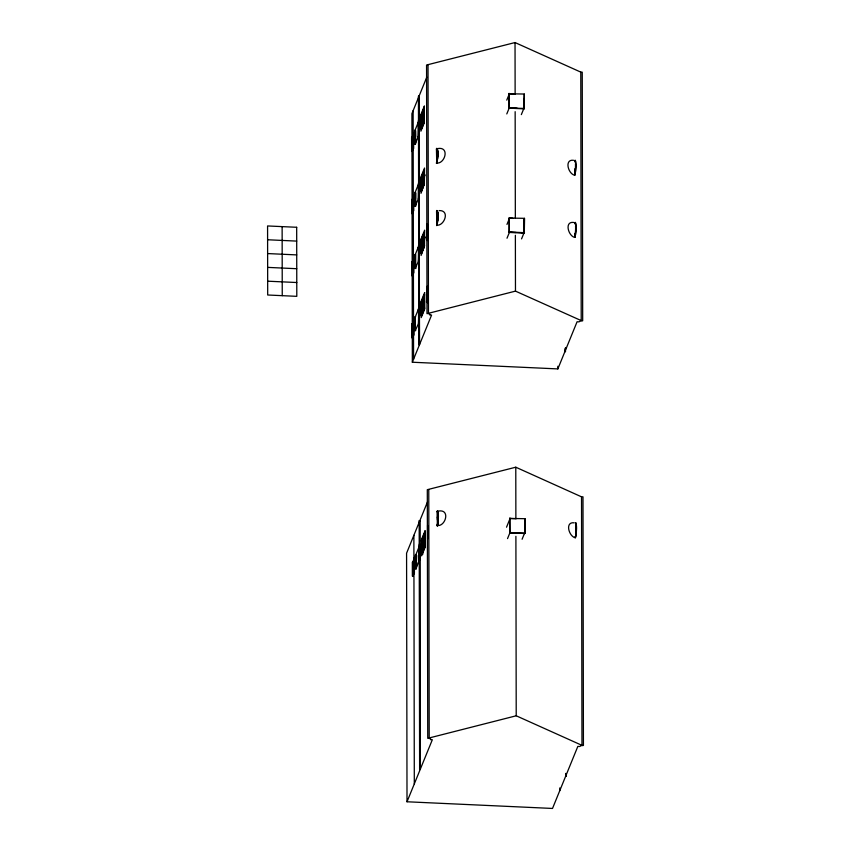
<?xml version="1.0" encoding="UTF-8"?>
<svg xmlns="http://www.w3.org/2000/svg" width="851" height="851" viewBox="0 0 851 851"><rect width="100%" height="100%" fill="white"/><g stroke="black" fill="none" stroke-linecap="round" stroke-linejoin="round"><path stroke-width="1.28" d="M576.074 528.343L576.063 529.003A6.904 0.894 -87.4 0 1 575.882 532.566L575.829 533.205M580.786 72.112L582.244 72.175L582.68 320.753L582.041 320.965L515.472 291.127L427 313.679L426.564 65.027L515.036 42.55L580.786 72.112L581.222 320.689L578.903 321.848L577.084 321.763L557.841 368.909L412.341 362.228L411.916 113.651L426.787 77.186M581.531 496.835L515.78 467.21L427.308 489.687L427.745 738.328L516.217 715.787L582.595 745.625L583.424 745.412L582.988 496.835L581.531 496.835L581.967 745.348L579.648 746.497L577.829 746.423L552.512 808.45L407.012 801.77L406.576 553.193L427.532 501.845M437.563 220.973L437.616 220.345A6.904 0.894 -87.4 0 0 437.808 216.771L437.808 216.122L436.935 218.271L437.446 221.973A6.904 0.894 -87.4 0 1 436.999 224.366L436.935 224.558A7.127 0.925 -87.4 0 1 436.871 224.941M437.446 517.748L437.957 512.036A6.904 0.894 -87.4 0 0 437.499 511.866L437.499 511.866M437.978 522.333L437.446 519.163M575.148 171.094L575.074 171.689A6.904 0.894 -87.4 0 1 574.861 173.061M575.255 233.238L575.18 233.834A6.904 0.894 -87.4 0 1 574.851 235.77M575.712 534.194L575.787 533.598M418.032 122.927L418.788 119.119L418.852 120.214A24.977 3.255 -87.4 0 1 418.883 135.394L415.011 144.181L414.99 130.373L418.032 122.927A19.094 2.489 -87.4 0 1 418.054 136.734M418.139 185.071L418.894 181.263L418.969 182.359A24.977 3.255 -87.4 0 1 418.99 197.538L415.128 206.325L415.097 192.517L418.139 185.071A19.094 2.489 -87.4 0 1 418.16 198.889M418.245 247.215L419 243.407L419.075 244.503A24.977 3.255 -87.4 0 1 419.096 259.683L415.235 268.469L415.214 254.662L418.245 247.215A19.094 2.489 -87.4 0 1 418.266 261.034M418.352 309.36L419.107 305.552L419.181 306.658A24.977 3.255 -87.4 0 1 419.213 321.827L415.341 330.613L415.32 316.806L418.352 309.36A19.094 2.489 -87.4 0 1 418.384 323.178M418.777 547.587L419.532 543.768L419.596 544.874A24.977 3.255 -87.4 0 1 419.628 560.043L415.756 568.84L415.735 555.033L418.777 547.587A19.094 2.489 -87.4 0 1 418.798 561.394M424.426 175.763L424.66 174.689L424.426 177.423M424.532 237.908L424.766 236.833L424.543 239.567M424.426 176.114L424.755 174.944M424.532 238.259L424.872 237.089M436.818 162.413L436.882 162.222A6.904 0.894 -87.4 0 0 437.01 161.764M437.457 524.918L437.52 524.737A6.904 0.894 -87.4 0 0 437.871 523.057M575.255 536.598L575.191 536.779A7.127 0.925 -87.4 0 1 575.138 537.162L575.425 537.8A7.787 1.011 -87.4 0 0 576.489 528.333A7.787 1.011 -87.4 0 0 575.542 522.876M424.213 121.597L421.085 129.299L421.064 115.481L424.106 108.045L424.128 121.853M421.213 115.491L424.245 108.045M421.277 115.757L424.192 108.609M424.149 108.992L421.756 115.959M421.288 122.044L424.16 114.715M421.288 122.459L424.202 115.311M424.16 115.683L421.766 122.65M424.17 121.416L421.777 128.384M424.277 121.863L420.777 129.331L420.777 115.47L421.298 129.15M421.319 177.636L424.362 170.189M421.383 177.902L424.298 170.753M421.426 178.082L424.255 171.136M421.394 184.188L424.266 176.859M421.394 184.603L424.309 177.455M421.436 184.773L424.266 177.827M421.447 190.507L424.277 183.561M424.319 183.742L421.202 191.443L421.171 177.636L424.213 170.189L424.234 183.997M424.436 183.497L421 193.315L420.968 176.742L424.532 168.009L424.383 184.007L421.341 191.443L420.883 177.614L420.883 191.475L421.405 191.294M427.053 224.919L427.564 224.749L427.096 238.684M421.511 253.438L420.968 239.812L424.468 232.334M421.49 240.046L424.404 232.897M421.532 240.227L424.372 233.28M421.5 246.333L424.372 239.003M421.5 246.747L424.415 239.599M421.543 246.918L424.383 239.971M421.553 252.651L424.394 245.705M424.426 245.886L421.309 253.587L421.288 239.78L424.319 232.334L424.351 246.141M424.553 245.641L421.107 255.46L421.075 238.886L424.649 230.153L424.489 246.152L421.458 253.587L421.373 239.727M421.543 301.924L424.575 294.478M421.596 302.19L424.521 295.042M421.639 302.371L424.479 295.425M508.941 93.791L524.259 94.035L524.099 108.854L508.972 108.151L508.941 93.791L513.983 94.025M421.607 308.477L424.489 301.148M421.617 308.892L424.532 301.743M506.77 100.131L509.238 94.078M421.649 309.062L424.489 302.116M421.66 314.796L424.5 307.849M424.543 308.03L421.415 315.732L421.394 301.924L424.436 294.478L424.458 308.285M424.596 308.296L421.564 315.732L421.107 301.903L421.107 315.764L421.628 315.583M508.972 108.151L524.28 108.407M506.792 113.938L509.26 107.896L509.121 93.344M412.341 362.228L431.585 315.083L429.766 314.998L430.021 314.381L428.457 313.679L428.021 65.102M524.259 94.035L524.099 108.854M521.344 114.608L523.812 108.556L523.79 98.514M509.164 218.079L524.471 218.324L524.322 233.142L509.185 232.44L509.164 218.079L512.94 218.25M506.983 224.419L509.451 218.367M509.185 232.44L509.345 217.633M507.005 238.227L509.472 232.185L516.089 232.483M524.471 218.324L524.322 233.142M521.557 238.897L524.025 232.844L524.003 219.037M427.574 525.29L427.617 539.055M423 554.001L421.83 553.948L421.809 540.14L424.851 532.694L424.872 546.512M422.043 553.81L421.5 540.172L424.989 532.705M424.936 533.269L422.064 540.587L422.064 546.321M422.032 546.693L424.904 539.374M422.032 547.108L424.947 539.97M424.904 540.342L422.075 547.289L422.085 553.022L424.915 546.076M421.83 553.948L424.957 546.246M425.021 546.512L421.979 553.958L421.905 540.098M509.685 518.45L525.003 518.695L524.844 533.503L509.717 532.811L509.685 518.45L514.727 518.674M506.526 527.205L509.983 518.738M509.717 532.811L525.024 533.056M507.536 538.598L510.004 532.545L509.866 518.004M407.012 801.77L432.329 739.742L430.51 739.657L430.766 739.04L429.202 738.328L428.766 489.75M525.003 518.695L524.844 533.503M522.088 539.257L524.556 533.215M436.903 211.633L436.967 211.505A6.904 0.894 -87.4 0 1 437.425 211.676L436.935 217.856L437.797 215.08A6.904 0.894 -87.4 0 0 437.605 212.442L437.542 212.112M564.968 348.782L564.926 351.537L565.532 351.516L564.968 351.442M565.67 776.197L566.277 776.165L565.713 776.091L565.713 773.431M415.511 144.053L414.554 144.213L414.533 130.405L415.49 130.246L415.448 144.202M415.618 206.197L414.692 206.304L414.639 192.549L415.596 192.39L415.565 206.346M415.735 268.342L414.777 268.501L414.756 254.694L415.703 254.534L415.671 268.49M416.256 568.713L415.32 568.819L415.277 555.054L416.235 554.905L416.192 568.862M436.765 163.413L436.446 149.18A7.34 0.957 -87.4 0 1 437.467 153.606A7.34 0.957 -87.4 0 1 436.467 162.988C444.828 164.456 450.136 146.457 437.882 148.542M436.871 225.558L436.552 211.325A7.34 0.957 -87.4 0 1 437.584 215.75A7.34 0.957 -87.4 0 1 436.584 225.132C444.062 226.557 450.573 210.112 439.116 210.58M437.403 525.929L437.084 511.685A7.34 0.957 -87.4 0 1 438.105 516.11A7.34 0.957 -87.4 0 1 437.106 525.492C445.467 526.96 450.775 508.962 438.52 511.047M419.181 520.865L419.788 520.833L420.224 769.421L419.617 769.442L419.181 520.865L419.745 520.94L419.649 769.538M412.363 137.554L411.586 137.617L411.618 151.425L412.384 151.361M412.469 199.698L411.724 199.708L411.724 213.569L412.49 213.505M412.575 261.842L411.81 261.906L411.831 275.713L412.597 275.65M415.628 316.774L414.863 316.838L414.884 330.645L415.65 330.582M413.107 562.203L412.331 562.266L412.363 576.084L413.129 576.01M509.26 107.896L517.195 108.258M421.064 115.481L422.234 115.545M436.446 149.18L436.733 149.191A7.34 0.957 -87.4 0 1 437.744 152.318A7.34 0.957 -87.4 0 1 437.148 161.52M436.467 162.988L436.765 162.998A7.34 0.957 -87.4 0 0 437.02 162.126M573.606 160.307C564.032 158.946 568.138 174.008 574.787 175.285A7.787 1.011 -87.4 0 0 575.85 165.828A7.787 1.011 -87.4 0 0 574.904 160.371M436.552 211.325L436.85 211.335A7.34 0.957 -87.4 0 1 437.861 214.877A7.34 0.957 -87.4 0 1 437.137 224.27M436.584 225.132L436.871 225.143A7.34 0.957 -87.4 0 0 436.999 224.76M509.366 231.993L524.503 232.695M521.386 232.727L524.025 232.844M574.904 237.014L574.904 237.429A7.787 1.011 -87.4 0 0 575.957 227.483A7.787 1.011 -87.4 0 0 574.872 222.792L574.872 223.207A7.34 0.957 -87.4 0 1 575.904 227.632A7.34 0.957 -87.4 0 1 574.904 237.014L574.904 237.429M267.597 239.759L296.701 241.099M267.629 253.566L296.722 254.906M267.65 267.384L296.744 268.714M267.671 281.192L296.776 282.521M437.084 511.685L437.371 511.696A7.34 0.957 -87.4 0 1 438.361 514.419A7.34 0.957 -87.4 0 1 437.903 523.344M437.106 525.492L437.393 525.514A7.34 0.957 -87.4 0 0 437.786 524.035M510.004 532.545L517.94 532.907M575.67 523.163A7.34 0.957 -87.4 0 1 576.425 528.918A7.34 0.957 -87.4 0 1 575.425 537.385L575.138 537.375A7.34 0.957 -87.4 0 0 575.393 536.492M421.809 540.14L422.979 540.194M416.713 555.512L416.426 561.235M416.724 562.213L416.437 567.925M573.712 222.451C564.245 221.111 568.181 235.727 574.606 237.418M574.244 522.822C564.777 521.482 568.702 536.087 575.138 537.789M575.127 161.637L575.053 161.392A6.904 0.894 -87.4 0 0 574.84 161.073M575.233 223.781L575.17 223.536A6.904 0.894 -87.4 0 0 574.829 223.228M574.765 168.881L575.191 170.689L575.255 170.062A6.904 0.894 -87.4 0 0 575.319 169.179M436.808 156.658L437.34 159.828A6.904 0.894 -87.4 0 1 437.127 161.201M575.808 524.333L575.872 524.663A6.904 0.894 -87.4 0 1 576.063 527.312L576.074 527.928M437.435 149.967L437.499 150.297A6.904 0.894 -87.4 0 1 437.691 152.935L436.818 155.712L437.318 149.531A6.904 0.894 -87.4 0 0 436.861 149.361L436.797 149.478A7.127 0.925 -87.4 0 1 437.712 152.425A7.127 0.925 -87.4 0 1 437.137 161.36M574.787 175.285L574.787 174.87A7.34 0.957 -87.4 0 0 575.712 163.03M565.521 347.527L565.426 351.601M566.266 773.516L566.17 776.261M559.798 787.93L559.798 790.59M557.841 366.249L557.841 368.909M515.036 42.55L515.132 94.397M515.153 111.672L515.344 218.016M515.376 235.301L515.472 291.127M515.78 467.21L515.876 519.046M515.897 536.332L516.217 715.787M427.51 224.898L427.532 238.706M427.617 287.042L427.627 294.574M427.362 224.887L427.383 238.695M427.468 287.032L427.489 300.839M427.159 224.004L427.181 240.578M427.266 286.149L427.298 302.722M423.234 111.236L423.202 117.066M423.245 117.938L423.213 123.767M423.341 173.381L423.309 179.21M423.351 180.082L423.319 185.912M423.447 235.525L423.415 241.354M423.458 242.227L423.426 248.056M423.553 297.669L423.532 303.499M423.575 304.371L423.543 310.2M423.979 535.896L423.947 541.725M423.989 542.587L423.958 548.416M422.277 113.587L422.245 119.417M422.287 120.289L422.256 126.118M422.383 175.731L422.351 181.561M422.394 182.433L422.362 188.262M422.49 237.876L422.458 243.705M422.5 244.577L422.468 250.407M422.596 300.02L422.575 305.849M422.607 306.722L422.585 312.551M423.021 538.236L422.99 544.076M423.032 544.938L423 550.767M421.458 115.938L421.468 121.672M421.468 122.64L421.479 128.373M422.202 540.598L422.213 546.331M422.213 547.299L422.224 553.022M419 96.28L419.437 344.857M415.533 130.841L415.682 136.575M415.543 137.532L415.692 143.276M415.639 192.986L415.65 198.709M415.65 199.677L415.66 205.41M413.129 110.673L413.565 359.25M413.873 535.332L414.309 783.909M413.054 324.486L413.065 330.22M413.075 331.188L413.075 336.922M412.809 324.04L412.831 337.847M282.128 226.621L282.245 295.669M575.733 523.482A7.34 0.957 -87.4 0 1 575.744 534.439M575.712 523.684A7.127 0.925 -87.4 0 1 575.733 534.311M437.084 511.27A7.787 1.011 -87.4 0 1 438.169 515.961A7.787 1.011 -87.4 0 1 437.106 525.907M437.371 511.908A7.127 0.925 -87.4 0 1 437.871 511.6M437.978 511.823A7.127 0.925 -87.4 0 1 437.988 522.45M437.882 523.205A7.127 0.925 -87.4 0 1 437.393 525.301M574.851 222.792A7.34 0.957 -87.4 0 1 575.467 224.504M575.574 225.919A7.34 0.957 -87.4 0 1 574.744 236.621M574.84 223.005A7.127 0.925 -87.4 0 1 575.372 224.111M575.297 233.131A7.127 0.925 -87.4 0 1 574.733 236.429M574.861 160.626A7.34 0.957 -87.4 0 1 575.361 162.35M575.467 163.775A7.34 0.957 -87.4 0 1 574.882 173.381M574.765 173.987A7.34 0.957 -87.4 0 1 574.627 174.476M574.904 160.796A7.34 0.957 -87.4 0 1 575.648 162.371M574.851 160.85A7.127 0.925 -87.4 0 1 575.255 161.967M575.34 169.221A7.127 0.925 -87.4 0 1 574.872 173.221M574.755 173.806A7.127 0.925 -87.4 0 1 574.627 174.285M436.446 148.765A7.787 1.011 -87.4 0 1 437.531 153.446A7.787 1.011 -87.4 0 1 436.467 163.403M437.02 161.945A7.127 0.925 -87.4 0 1 436.765 162.796M436.552 210.91A7.787 1.011 -87.4 0 1 437.637 215.601A7.787 1.011 -87.4 0 1 436.584 225.547M436.85 211.537A7.127 0.925 -87.4 0 1 437.829 214.984A7.127 0.925 -87.4 0 1 437.127 224.09M437.701 153.978L437.691 154.627A6.904 0.894 -87.4 0 1 437.51 158.19L437.446 158.829L436.818 156.127L437.701 153.978M438.339 516.483L438.329 517.142A6.904 0.894 -87.4 0 1 438.148 520.706L438.084 521.344L437.457 518.631L438.339 516.483M438.074 512.472L437.457 518.216L438.329 515.451A6.904 0.894 -87.4 0 0 438.137 512.802L438.074 512.472M413.629 132.82L412.044 137.585L412.075 151.393L413.66 148.382L413.629 132.82M413.746 194.975L412.161 199.73L412.182 213.537L413.767 210.527L413.746 194.975M413.852 257.119L412.267 261.874L412.288 275.681L413.873 272.671L413.852 257.119M413.958 319.263L412.373 324.018L412.395 337.826L413.99 334.815L413.958 319.263M414.373 557.479L412.788 562.245L412.82 576.053L414.405 573.042L414.373 557.479M424.309 106.162L420.862 114.598L420.894 131.171L424.33 122.735L424.309 106.162M424.628 292.595L421.192 301.031L421.213 317.604L424.66 309.168L424.628 292.595M411.937 323.997L411.937 337.858L412.895 337.698L412.873 323.891L411.937 323.997M425.053 530.822L421.607 539.257L421.639 555.831L425.075 547.395L425.053 530.822M419.043 96.184L418.437 96.206L418.905 344.878L419.479 344.761L419.043 96.184M296.68 227.281L267.576 225.951L267.693 294.999L296.797 296.339L296.68 227.281"/></g></svg>
